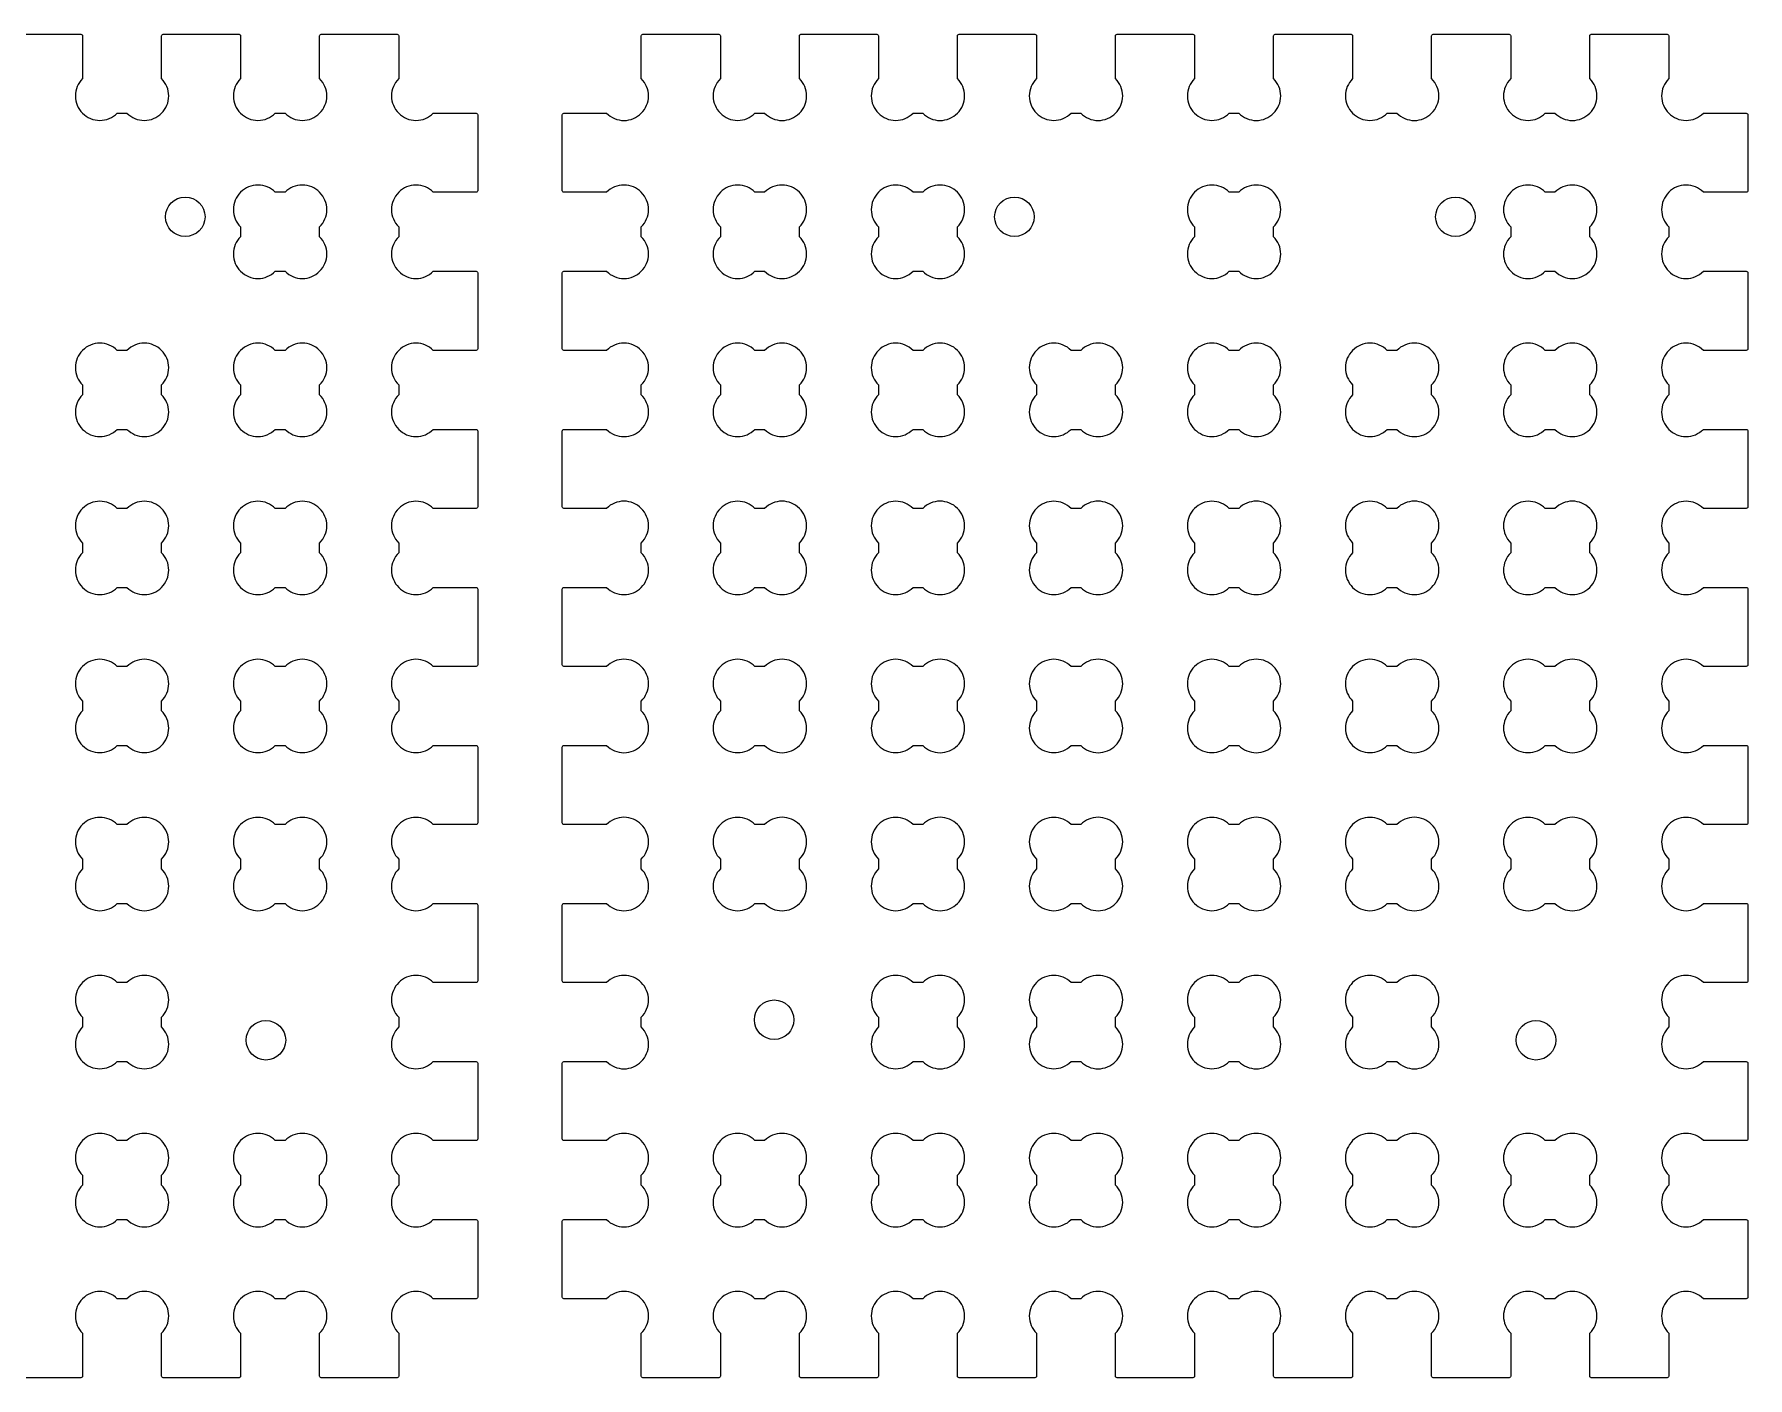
# Model space of a CAD drawing. Header units: millimetres. Extents: x -127 to 554, y -606 to 1045.
# Drawn here: x 197.7 to 306.1, y 54.8 to 139.8 of the extents above; entities that cross this region are included whole.
import ezdxf

# ---------------------------------------------------------------- set-up
doc = ezdxf.new("R2010")
doc.units = ezdxf.units.MM
doc.layers.get('0').update_dxf_attribs({"lineweight": 25})
doc.layers.add('holes', color=1, linetype='Continuous', lineweight=0)

msp = doc.modelspace()

# ---------------------------------------------------------------- linework, layer by layer
msp.add_lwpolyline([(195.83, 139.76), (200.63, 139.76, -0.414214), (200.73, 139.66), (200.73, 136.95, 0.414214), (200.73, 134.76, 0.414214), (202.92, 134.76), (203.54, 134.76, 0.414214), (205.73, 134.76, 0.414214), (205.73, 136.95), (205.73, 139.66, -0.414214), (205.83, 139.76), (210.63, 139.76, -0.414214), (210.73, 139.66), (210.73, 136.95, 0.414214), (210.73, 134.76, 0.414214), (212.92, 134.76), (213.54, 134.76, 0.414214), (215.73, 134.76, 0.414214), (215.73, 136.95), (215.73, 139.66, -0.414214), (215.83, 139.76), (220.63, 139.76, -0.414214), (220.73, 139.66), (220.73, 136.95, 0.414214), (220.73, 134.76, 0.414214), (222.92, 134.76), (225.63, 134.76, -0.414214), (225.73, 134.66), (225.73, 129.86, -0.414214), (225.63, 129.76), (222.92, 129.76, 0.414214), (220.73, 129.76, 0.414214), (220.73, 127.57), (220.73, 126.95, 0.414214), (220.73, 124.76, 0.414214), (222.92, 124.76), (225.63, 124.76, -0.414214), (225.73, 124.66), (225.73, 119.86, -0.414214), (225.63, 119.76), (222.92, 119.76, 0.414214), (220.73, 119.76, 0.414214), (220.73, 117.57), (220.73, 116.95, 0.414214), (220.73, 114.76, 0.414214), (222.92, 114.76), (225.63, 114.76, -0.414214), (225.73, 114.66), (225.73, 109.86, -0.414214), (225.63, 109.76), (222.92, 109.76, 0.414214), (220.73, 109.76, 0.414214), (220.73, 107.57), (220.73, 106.95, 0.414214), (220.73, 104.76, 0.414214), (222.92, 104.76), (225.63, 104.76, -0.414214), (225.73, 104.66), (225.73, 99.86, -0.414214), (225.63, 99.76), (222.92, 99.76, 0.414214), (220.73, 99.76, 0.414214), (220.73, 97.57), (220.73, 96.95, 0.414214), (220.73, 94.76, 0.414214), (222.92, 94.76), (225.63, 94.76, -0.414214), (225.73, 94.66), (225.73, 89.86, -0.414214), (225.63, 89.76), (222.92, 89.76, 0.414214), (220.73, 89.76, 0.414214), (220.73, 87.57), (220.73, 86.95, 0.414214), (220.73, 84.76, 0.414214), (222.92, 84.76), (225.63, 84.76, -0.414214), (225.73, 84.66), (225.73, 79.86, -0.414214), (225.63, 79.76), (222.92, 79.76, 0.414214), (220.73, 79.76, 0.414214), (220.73, 77.57), (220.73, 76.95, 0.414214), (220.73, 74.76, 0.414214), (222.92, 74.76), (225.63, 74.76, -0.414214), (225.73, 74.66), (225.73, 69.86, -0.414214), (225.63, 69.76), (222.92, 69.76, 0.414214), (220.73, 69.76, 0.414214), (220.73, 67.57), (220.73, 66.95, 0.414214), (220.73, 64.76, 0.414214), (222.92, 64.76), (225.63, 64.76, -0.414214), (225.73, 64.66), (225.73, 59.86, -0.414214), (225.63, 59.76), (222.92, 59.76, 0.414214), (220.73, 59.76, 0.414214), (220.73, 57.57), (220.73, 54.86, -0.414214), (220.63, 54.76), (215.83, 54.76, -0.414214), (215.73, 54.86), (215.73, 57.57, 0.414214), (215.73, 59.76, 0.414214), (213.54, 59.76), (212.92, 59.76, 0.414214), (210.73, 59.76, 0.414214), (210.73, 57.57), (210.73, 54.86, -0.414214), (210.63, 54.76), (205.83, 54.76, -0.414214), (205.73, 54.86), (205.73, 57.57, 0.414214), (205.73, 59.76, 0.414214), (203.54, 59.76), (202.92, 59.76, 0.414214), (200.73, 59.76, 0.414214), (200.73, 57.57), (200.73, 54.86, -0.414214), (200.63, 54.76), (195.83, 54.76, -0.414214)], format="xyb")
msp.add_lwpolyline([(231.18, 59.76, -0.414214), (231.08, 59.86), (231.08, 64.66, -0.414214), (231.18, 64.76), (233.88, 64.76, 0.414214), (236.08, 64.76, 0.414214), (236.08, 66.95), (236.08, 67.57, 0.414214), (236.08, 69.76, 0.414214), (233.88, 69.76), (231.18, 69.76, -0.414214), (231.08, 69.86), (231.08, 74.66, -0.414214), (231.18, 74.76), (233.88, 74.76, 0.414214), (236.08, 74.76, 0.414214), (236.08, 76.95), (236.08, 77.57, 0.414214), (236.08, 79.76, 0.414214), (233.88, 79.76), (231.18, 79.76, -0.414214), (231.08, 79.86), (231.08, 84.66, -0.414214), (231.18, 84.76), (233.88, 84.76, 0.414214), (236.08, 84.76, 0.414214), (236.08, 86.95), (236.08, 87.57, 0.414214), (236.08, 89.76, 0.414214), (233.88, 89.76), (231.18, 89.76, -0.414214), (231.08, 89.86), (231.08, 94.66, -0.414214), (231.18, 94.76), (233.88, 94.76, 0.414214), (236.08, 94.76, 0.414214), (236.08, 96.95), (236.08, 97.57, 0.414214), (236.08, 99.76, 0.414214), (233.88, 99.76), (231.18, 99.76, -0.414214), (231.08, 99.86), (231.08, 104.66, -0.414214), (231.18, 104.76), (233.88, 104.76, 0.414214), (236.08, 104.76, 0.414214), (236.08, 106.95), (236.08, 107.57, 0.414214), (236.08, 109.76, 0.414214), (233.88, 109.76), (231.18, 109.76, -0.414214), (231.08, 109.86), (231.08, 114.66, -0.414214), (231.18, 114.76), (233.88, 114.76, 0.414214), (236.08, 114.76, 0.414214), (236.08, 116.95), (236.08, 117.57, 0.414214), (236.08, 119.76, 0.414214), (233.88, 119.76), (231.18, 119.76, -0.414214), (231.08, 119.86), (231.08, 124.66, -0.414214), (231.18, 124.76), (233.88, 124.76, 0.414214), (236.08, 124.76, 0.414214), (236.08, 126.95), (236.08, 127.57, 0.414214), (236.08, 129.76, 0.414214), (233.88, 129.76), (231.18, 129.76, -0.414214), (231.08, 129.86), (231.08, 134.66, -0.414214), (231.18, 134.76), (233.88, 134.76, 0.414214), (236.08, 134.76, 0.414214), (236.08, 136.95), (236.08, 139.66, -0.414214), (236.18, 139.76), (240.98, 139.76, -0.414214), (241.08, 139.66), (241.08, 136.95, 0.414214), (241.08, 134.76, 0.414214), (243.27, 134.76), (243.88, 134.76, 0.414214), (246.08, 134.76, 0.414214), (246.08, 136.95), (246.08, 139.66, -0.414214), (246.18, 139.76), (250.98, 139.76, -0.414214), (251.08, 139.66), (251.08, 136.95, 0.414214), (251.08, 134.76, 0.414214), (253.27, 134.76), (253.88, 134.76, 0.414214), (256.08, 134.76, 0.414214), (256.08, 136.95), (256.08, 139.66, -0.414214), (256.18, 139.76), (260.98, 139.76, -0.414214), (261.08, 139.66), (261.08, 136.95, 0.414214), (261.08, 134.76, 0.414214), (263.27, 134.76), (263.88, 134.76, 0.414214), (266.08, 134.76, 0.414214), (266.08, 136.95), (266.08, 139.66, -0.414214), (266.18, 139.76), (270.98, 139.76, -0.414214), (271.08, 139.66), (271.08, 136.95, 0.414214), (271.08, 134.76, 0.414214), (273.27, 134.76), (273.88, 134.76, 0.414214), (276.08, 134.76, 0.414214), (276.08, 136.95), (276.08, 139.66, -0.414214), (276.18, 139.76), (280.98, 139.76, -0.414214), (281.08, 139.66), (281.08, 136.95, 0.414214), (281.08, 134.76, 0.414214), (283.27, 134.76), (283.88, 134.76, 0.414214), (286.08, 134.76, 0.414214), (286.08, 136.95), (286.08, 139.66, -0.414214), (286.18, 139.76), (290.98, 139.76, -0.414214), (291.08, 139.66), (291.08, 136.95, 0.414214), (291.08, 134.76, 0.414214), (293.27, 134.76), (293.88, 134.76, 0.414214), (296.08, 134.76, 0.414214), (296.08, 136.95), (296.08, 139.66, -0.414214), (296.18, 139.76), (300.98, 139.76, -0.414214), (301.08, 139.66), (301.08, 136.95, 0.414214), (301.08, 134.76, 0.414214), (303.27, 134.76), (305.98, 134.76, -0.414214), (306.08, 134.66), (306.08, 129.86, -0.414214), (305.98, 129.76), (303.27, 129.76, 0.414214), (301.08, 129.76, 0.414214), (301.08, 127.57), (301.08, 126.95, 0.414214), (301.08, 124.76, 0.414214), (303.27, 124.76), (305.98, 124.76, -0.414214), (306.08, 124.66), (306.08, 119.86, -0.414214), (305.98, 119.76), (303.27, 119.76, 0.414214), (301.08, 119.76, 0.414214), (301.08, 117.57), (301.08, 116.95, 0.414214), (301.08, 114.76, 0.414214), (303.27, 114.76), (305.98, 114.76, -0.414214), (306.08, 114.66), (306.08, 109.86, -0.414214), (305.98, 109.76), (303.27, 109.76, 0.414214), (301.08, 109.76, 0.414214), (301.08, 107.57), (301.08, 106.95, 0.414214), (301.08, 104.76, 0.414214), (303.27, 104.76), (305.98, 104.76, -0.414214), (306.08, 104.66), (306.08, 99.86, -0.414214), (305.98, 99.76), (303.27, 99.76, 0.414214), (301.08, 99.76, 0.414214), (301.08, 97.57), (301.08, 96.95, 0.414214), (301.08, 94.76, 0.414214), (303.27, 94.76), (305.98, 94.76, -0.414214), (306.08, 94.66), (306.08, 89.86, -0.414214), (305.98, 89.76), (303.27, 89.76, 0.414214), (301.08, 89.76, 0.414214), (301.08, 87.57), (301.08, 86.95, 0.414214), (301.08, 84.76, 0.414214), (303.27, 84.76), (305.98, 84.76, -0.414214), (306.08, 84.66), (306.08, 79.86, -0.414214), (305.98, 79.76), (303.27, 79.76, 0.414214), (301.08, 79.76, 0.414214), (301.08, 77.57), (301.08, 76.95, 0.414214), (301.08, 74.76, 0.414214), (303.27, 74.76), (305.98, 74.76, -0.414214), (306.08, 74.66), (306.08, 69.86, -0.414214), (305.98, 69.76), (303.27, 69.76, 0.414214), (301.08, 69.76, 0.414214), (301.08, 67.57), (301.08, 66.95, 0.414214), (301.08, 64.76, 0.414214), (303.27, 64.76), (305.98, 64.76, -0.414214), (306.08, 64.66), (306.08, 59.86, -0.414214), (305.98, 59.76), (303.27, 59.76, 0.414214), (301.08, 59.76, 0.414214), (301.08, 57.57), (301.08, 54.86, -0.414214), (300.98, 54.76), (296.18, 54.76, -0.414214), (296.08, 54.86), (296.08, 57.57, 0.414214), (296.08, 59.76, 0.414214), (293.88, 59.76), (293.27, 59.76, 0.414214), (291.08, 59.76, 0.414214), (291.08, 57.57), (291.08, 54.86, -0.414214), (290.98, 54.76), (286.18, 54.76, -0.414214), (286.08, 54.86), (286.08, 57.57, 0.414214), (286.08, 59.76, 0.414214), (283.88, 59.76), (283.27, 59.76, 0.414214), (281.08, 59.76, 0.414214), (281.08, 57.57), (281.08, 54.86, -0.414214), (280.98, 54.76), (276.18, 54.76, -0.414214), (276.08, 54.86), (276.08, 57.57, 0.414214), (276.08, 59.76, 0.414214), (273.88, 59.76), (273.27, 59.76, 0.414214), (271.08, 59.76, 0.414214), (271.08, 57.57), (271.08, 54.86, -0.414214), (270.98, 54.76), (266.18, 54.76, -0.414214), (266.08, 54.86), (266.08, 57.57, 0.414214), (266.08, 59.76, 0.414214), (263.88, 59.76), (263.27, 59.76, 0.414214), (261.08, 59.76, 0.414214), (261.08, 57.57), (261.08, 54.86, -0.414214), (260.98, 54.76), (256.18, 54.76, -0.414214), (256.08, 54.86), (256.08, 57.57, 0.414214), (256.08, 59.76, 0.414214), (253.88, 59.76), (253.27, 59.76, 0.414214), (251.08, 59.76, 0.414214), (251.08, 57.57), (251.08, 54.86, -0.414214), (250.98, 54.76), (246.18, 54.76, -0.414214), (246.08, 54.86), (246.08, 57.57, 0.414214), (246.08, 59.76, 0.414214), (243.88, 59.76), (243.27, 59.76, 0.414214), (241.08, 59.76, 0.414214), (241.08, 57.57), (241.08, 54.86, -0.414214), (240.98, 54.76), (236.18, 54.76, -0.414214), (236.08, 54.86), (236.08, 57.57, 0.414214), (236.08, 59.76, 0.414214), (233.88, 59.76), (231.18, 59.76)], format="xyb", close=True)
at = {"layer": 'holes'}
for points in [[(213.54, 124.76, 0.414214), (215.73, 124.76, 0.414214), (215.73, 126.95), (215.73, 127.57, 0.414214), (215.73, 129.76, 0.414214), (213.54, 129.76), (212.92, 129.76, 0.414214), (210.73, 129.76, 0.414214), (210.73, 127.57), (210.73, 126.95, 0.414214), (210.73, 124.76, 0.414214), (212.92, 124.76), (213.54, 124.76)], [(243.88, 124.76, 0.414214), (246.08, 124.76, 0.414214), (246.08, 126.95), (246.08, 127.57, 0.414214), (246.08, 129.76, 0.414214), (243.88, 129.76), (243.27, 129.76, 0.414214), (241.08, 129.76, 0.414214), (241.08, 127.57), (241.08, 126.95, 0.414214), (241.08, 124.76, 0.414214), (243.27, 124.76), (243.88, 124.76)], [(253.88, 124.76, 0.414214), (256.08, 124.76, 0.414214), (256.08, 126.95), (256.08, 127.57, 0.414214), (256.08, 129.76, 0.414214), (253.88, 129.76), (253.27, 129.76, 0.414214), (251.08, 129.76, 0.414214), (251.08, 127.57), (251.08, 126.95, 0.414214), (251.08, 124.76, 0.414214), (253.27, 124.76), (253.88, 124.76)], [(273.88, 124.76, 0.414214), (276.08, 124.76, 0.414214), (276.08, 126.95), (276.08, 127.57, 0.414214), (276.08, 129.76, 0.414214), (273.88, 129.76), (273.27, 129.76, 0.414214), (271.08, 129.76, 0.414214), (271.08, 127.57), (271.08, 126.95, 0.414214), (271.08, 124.76, 0.414214), (273.27, 124.76), (273.88, 124.76)], [(293.88, 124.76, 0.414214), (296.08, 124.76, 0.414214), (296.08, 126.95), (296.08, 127.57, 0.414214), (296.08, 129.76, 0.414214), (293.88, 129.76), (293.27, 129.76, 0.414214), (291.08, 129.76, 0.414214), (291.08, 127.57), (291.08, 126.95, 0.414214), (291.08, 124.76, 0.414214), (293.27, 124.76), (293.88, 124.76)], [(203.54, 114.76, 0.414214), (205.73, 114.76, 0.414214), (205.73, 116.95), (205.73, 117.57, 0.414214), (205.73, 119.76, 0.414214), (203.54, 119.76), (202.92, 119.76, 0.414214), (200.73, 119.76, 0.414214), (200.73, 117.57), (200.73, 116.95, 0.414214), (200.73, 114.76, 0.414214), (202.92, 114.76), (203.54, 114.76)], [(213.54, 114.76, 0.414214), (215.73, 114.76, 0.414214), (215.73, 116.95), (215.73, 117.57, 0.414214), (215.73, 119.76, 0.414214), (213.54, 119.76), (212.92, 119.76, 0.414214), (210.73, 119.76, 0.414214), (210.73, 117.57), (210.73, 116.95, 0.414214), (210.73, 114.76, 0.414214), (212.92, 114.76), (213.54, 114.76)], [(243.88, 114.76, 0.414214), (246.08, 114.76, 0.414214), (246.08, 116.95), (246.08, 117.57, 0.414214), (246.08, 119.76, 0.414214), (243.88, 119.76), (243.27, 119.76, 0.414214), (241.08, 119.76, 0.414214), (241.08, 117.57), (241.08, 116.95, 0.414214), (241.08, 114.76, 0.414214), (243.27, 114.76), (243.88, 114.76)], [(253.88, 114.76, 0.414214), (256.08, 114.76, 0.414214), (256.08, 116.95), (256.08, 117.57, 0.414214), (256.08, 119.76, 0.414214), (253.88, 119.76), (253.27, 119.76, 0.414214), (251.08, 119.76, 0.414214), (251.08, 117.57), (251.08, 116.95, 0.414214), (251.08, 114.76, 0.414214), (253.27, 114.76), (253.88, 114.76)], [(263.88, 114.76, 0.414214), (266.08, 114.76, 0.414214), (266.08, 116.95), (266.08, 117.57, 0.414214), (266.08, 119.76, 0.414214), (263.88, 119.76), (263.27, 119.76, 0.414214), (261.08, 119.76, 0.414214), (261.08, 117.57), (261.08, 116.95, 0.414214), (261.08, 114.76, 0.414214), (263.27, 114.76), (263.88, 114.76)], [(273.88, 114.76, 0.414214), (276.08, 114.76, 0.414214), (276.08, 116.95), (276.08, 117.57, 0.414214), (276.08, 119.76, 0.414214), (273.88, 119.76), (273.27, 119.76, 0.414214), (271.08, 119.76, 0.414214), (271.08, 117.57), (271.08, 116.95, 0.414214), (271.08, 114.76, 0.414214), (273.27, 114.76), (273.88, 114.76)], [(283.88, 114.76, 0.414214), (286.08, 114.76, 0.414214), (286.08, 116.95), (286.08, 117.57, 0.414214), (286.08, 119.76, 0.414214), (283.88, 119.76), (283.27, 119.76, 0.414214), (281.08, 119.76, 0.414214), (281.08, 117.57), (281.08, 116.95, 0.414214), (281.08, 114.76, 0.414214), (283.27, 114.76), (283.88, 114.76)], [(293.88, 114.76, 0.414214), (296.08, 114.76, 0.414214), (296.08, 116.95), (296.08, 117.57, 0.414214), (296.08, 119.76, 0.414214), (293.88, 119.76), (293.27, 119.76, 0.414214), (291.08, 119.76, 0.414214), (291.08, 117.57), (291.08, 116.95, 0.414214), (291.08, 114.76, 0.414214), (293.27, 114.76), (293.88, 114.76)], [(203.54, 104.76, 0.414214), (205.73, 104.76, 0.414214), (205.73, 106.95), (205.73, 107.57, 0.414214), (205.73, 109.76, 0.414214), (203.54, 109.76), (202.92, 109.76, 0.414214), (200.73, 109.76, 0.414214), (200.73, 107.57), (200.73, 106.95, 0.414214), (200.73, 104.76, 0.414214), (202.92, 104.76), (203.54, 104.76)], [(213.54, 104.76, 0.414214), (215.73, 104.76, 0.414214), (215.73, 106.95), (215.73, 107.57, 0.414214), (215.73, 109.76, 0.414214), (213.54, 109.76), (212.92, 109.76, 0.414214), (210.73, 109.76, 0.414214), (210.73, 107.57), (210.73, 106.95, 0.414214), (210.73, 104.76, 0.414214), (212.92, 104.76), (213.54, 104.76)], [(243.88, 104.76, 0.414214), (246.08, 104.76, 0.414214), (246.08, 106.95), (246.08, 107.57, 0.414214), (246.08, 109.76, 0.414214), (243.88, 109.76), (243.27, 109.76, 0.414214), (241.08, 109.76, 0.414214), (241.08, 107.57), (241.08, 106.95, 0.414214), (241.08, 104.76, 0.414214), (243.27, 104.76), (243.88, 104.76)], [(253.88, 104.76, 0.414214), (256.08, 104.76, 0.414214), (256.08, 106.95), (256.08, 107.57, 0.414214), (256.08, 109.76, 0.414214), (253.88, 109.76), (253.27, 109.76, 0.414214), (251.08, 109.76, 0.414214), (251.08, 107.57), (251.08, 106.95, 0.414214), (251.08, 104.76, 0.414214), (253.27, 104.76), (253.88, 104.76)], [(263.88, 104.76, 0.414214), (266.08, 104.76, 0.414214), (266.08, 106.95), (266.08, 107.57, 0.414214), (266.08, 109.76, 0.414214), (263.88, 109.76), (263.27, 109.76, 0.414214), (261.08, 109.76, 0.414214), (261.08, 107.57), (261.08, 106.95, 0.414214), (261.08, 104.76, 0.414214), (263.27, 104.76), (263.88, 104.76)], [(273.88, 104.76, 0.414214), (276.08, 104.76, 0.414214), (276.08, 106.95), (276.08, 107.57, 0.414214), (276.08, 109.76, 0.414214), (273.88, 109.76), (273.27, 109.76, 0.414214), (271.08, 109.76, 0.414214), (271.08, 107.57), (271.08, 106.95, 0.414214), (271.08, 104.76, 0.414214), (273.27, 104.76), (273.88, 104.76)], [(283.88, 104.76, 0.414214), (286.08, 104.76, 0.414214), (286.08, 106.95), (286.08, 107.57, 0.414214), (286.08, 109.76, 0.414214), (283.88, 109.76), (283.27, 109.76, 0.414214), (281.08, 109.76, 0.414214), (281.08, 107.57), (281.08, 106.95, 0.414214), (281.08, 104.76, 0.414214), (283.27, 104.76), (283.88, 104.76)], [(293.88, 104.76, 0.414214), (296.08, 104.76, 0.414214), (296.08, 106.95), (296.08, 107.57, 0.414214), (296.08, 109.76, 0.414214), (293.88, 109.76), (293.27, 109.76, 0.414214), (291.08, 109.76, 0.414214), (291.08, 107.57), (291.08, 106.95, 0.414214), (291.08, 104.76, 0.414214), (293.27, 104.76), (293.88, 104.76)], [(203.54, 94.76, 0.414214), (205.73, 94.76, 0.414214), (205.73, 96.95), (205.73, 97.57, 0.414214), (205.73, 99.76, 0.414214), (203.54, 99.76), (202.92, 99.76, 0.414214), (200.73, 99.76, 0.414214), (200.73, 97.57), (200.73, 96.95, 0.414214), (200.73, 94.76, 0.414214), (202.92, 94.76), (203.54, 94.76)], [(213.54, 94.76, 0.414214), (215.73, 94.76, 0.414214), (215.73, 96.95), (215.73, 97.57, 0.414214), (215.73, 99.76, 0.414214), (213.54, 99.76), (212.92, 99.76, 0.414214), (210.73, 99.76, 0.414214), (210.73, 97.57), (210.73, 96.95, 0.414214), (210.73, 94.76, 0.414214), (212.92, 94.76), (213.54, 94.76)], [(243.88, 94.76, 0.414214), (246.08, 94.76, 0.414214), (246.08, 96.95), (246.08, 97.57, 0.414214), (246.08, 99.76, 0.414214), (243.88, 99.76), (243.27, 99.76, 0.414214), (241.08, 99.76, 0.414214), (241.08, 97.57), (241.08, 96.95, 0.414214), (241.08, 94.76, 0.414214), (243.27, 94.76), (243.88, 94.76)], [(253.88, 94.76, 0.414214), (256.08, 94.76, 0.414214), (256.08, 96.95), (256.08, 97.57, 0.414214), (256.08, 99.76, 0.414214), (253.88, 99.76), (253.27, 99.76, 0.414214), (251.08, 99.76, 0.414214), (251.08, 97.57), (251.08, 96.95, 0.414214), (251.08, 94.76, 0.414214), (253.27, 94.76), (253.88, 94.76)], [(263.88, 94.76, 0.414214), (266.08, 94.76, 0.414214), (266.08, 96.95), (266.08, 97.57, 0.414214), (266.08, 99.76, 0.414214), (263.88, 99.76), (263.27, 99.76, 0.414214), (261.08, 99.76, 0.414214), (261.08, 97.57), (261.08, 96.95, 0.414214), (261.08, 94.76, 0.414214), (263.27, 94.76), (263.88, 94.76)], [(273.88, 94.76, 0.414214), (276.08, 94.76, 0.414214), (276.08, 96.95), (276.08, 97.57, 0.414214), (276.08, 99.76, 0.414214), (273.88, 99.76), (273.27, 99.76, 0.414214), (271.08, 99.76, 0.414214), (271.08, 97.57), (271.08, 96.95, 0.414214), (271.08, 94.76, 0.414214), (273.27, 94.76), (273.88, 94.76)], [(283.88, 94.76, 0.414214), (286.08, 94.76, 0.414214), (286.08, 96.95), (286.08, 97.57, 0.414214), (286.08, 99.76, 0.414214), (283.88, 99.76), (283.27, 99.76, 0.414214), (281.08, 99.76, 0.414214), (281.08, 97.57), (281.08, 96.95, 0.414214), (281.08, 94.76, 0.414214), (283.27, 94.76), (283.88, 94.76)], [(293.88, 94.76, 0.414214), (296.08, 94.76, 0.414214), (296.08, 96.95), (296.08, 97.57, 0.414214), (296.08, 99.76, 0.414214), (293.88, 99.76), (293.27, 99.76, 0.414214), (291.08, 99.76, 0.414214), (291.08, 97.57), (291.08, 96.95, 0.414214), (291.08, 94.76, 0.414214), (293.27, 94.76), (293.88, 94.76)], [(203.54, 84.76, 0.414214), (205.73, 84.76, 0.414214), (205.73, 86.95), (205.73, 87.57, 0.414214), (205.73, 89.76, 0.414214), (203.54, 89.76), (202.92, 89.76, 0.414214), (200.73, 89.76, 0.414214), (200.73, 87.57), (200.73, 86.95, 0.414214), (200.73, 84.76, 0.414214), (202.92, 84.76), (203.54, 84.76)], [(213.54, 84.76, 0.414214), (215.73, 84.76, 0.414214), (215.73, 86.95), (215.73, 87.57, 0.414214), (215.73, 89.76, 0.414214), (213.54, 89.76), (212.92, 89.76, 0.414214), (210.73, 89.76, 0.414214), (210.73, 87.57), (210.73, 86.95, 0.414214), (210.73, 84.76, 0.414214), (212.92, 84.76), (213.54, 84.76)], [(243.88, 84.76, 0.414214), (246.08, 84.76, 0.414214), (246.08, 86.95), (246.08, 87.57, 0.414214), (246.08, 89.76, 0.414214), (243.88, 89.76), (243.27, 89.76, 0.414214), (241.08, 89.76, 0.414214), (241.08, 87.57), (241.08, 86.95, 0.414214), (241.08, 84.76, 0.414214), (243.27, 84.76), (243.88, 84.76)], [(253.88, 84.76, 0.414214), (256.08, 84.76, 0.414214), (256.08, 86.95), (256.08, 87.57, 0.414214), (256.08, 89.76, 0.414214), (253.88, 89.76), (253.27, 89.76, 0.414214), (251.08, 89.76, 0.414214), (251.08, 87.57), (251.08, 86.95, 0.414214), (251.08, 84.76, 0.414214), (253.27, 84.76), (253.88, 84.76)], [(263.88, 84.76, 0.414214), (266.08, 84.76, 0.414214), (266.08, 86.95), (266.08, 87.57, 0.414214), (266.08, 89.76, 0.414214), (263.88, 89.76), (263.27, 89.76, 0.414214), (261.08, 89.76, 0.414214), (261.08, 87.57), (261.08, 86.95, 0.414214), (261.08, 84.76, 0.414214), (263.27, 84.76), (263.88, 84.76)], [(273.88, 84.76, 0.414214), (276.08, 84.76, 0.414214), (276.08, 86.95), (276.08, 87.57, 0.414214), (276.08, 89.76, 0.414214), (273.88, 89.76), (273.27, 89.76, 0.414214), (271.08, 89.76, 0.414214), (271.08, 87.57), (271.08, 86.95, 0.414214), (271.08, 84.76, 0.414214), (273.27, 84.76), (273.88, 84.76)], [(283.88, 84.76, 0.414214), (286.08, 84.76, 0.414214), (286.08, 86.95), (286.08, 87.57, 0.414214), (286.08, 89.76, 0.414214), (283.88, 89.76), (283.27, 89.76, 0.414214), (281.08, 89.76, 0.414214), (281.08, 87.57), (281.08, 86.95, 0.414214), (281.08, 84.76, 0.414214), (283.27, 84.76), (283.88, 84.76)], [(293.88, 84.76, 0.414214), (296.08, 84.76, 0.414214), (296.08, 86.95), (296.08, 87.57, 0.414214), (296.08, 89.76, 0.414214), (293.88, 89.76), (293.27, 89.76, 0.414214), (291.08, 89.76, 0.414214), (291.08, 87.57), (291.08, 86.95, 0.414214), (291.08, 84.76, 0.414214), (293.27, 84.76), (293.88, 84.76)], [(203.54, 74.76, 0.414214), (205.73, 74.76, 0.414214), (205.73, 76.95), (205.73, 77.57, 0.414214), (205.73, 79.76, 0.414214), (203.54, 79.76), (202.92, 79.76, 0.414214), (200.73, 79.76, 0.414214), (200.73, 77.57), (200.73, 76.95, 0.414214), (200.73, 74.76, 0.414214), (202.92, 74.76), (203.54, 74.76)], [(253.88, 74.76, 0.414214), (256.08, 74.76, 0.414214), (256.08, 76.95), (256.08, 77.57, 0.414214), (256.08, 79.76, 0.414214), (253.88, 79.76), (253.27, 79.76, 0.414214), (251.08, 79.76, 0.414214), (251.08, 77.57), (251.08, 76.95, 0.414214), (251.08, 74.76, 0.414214), (253.27, 74.76), (253.88, 74.76)], [(263.88, 74.76, 0.414214), (266.08, 74.76, 0.414214), (266.08, 76.95), (266.08, 77.57, 0.414214), (266.08, 79.76, 0.414214), (263.88, 79.76), (263.27, 79.76, 0.414214), (261.08, 79.76, 0.414214), (261.08, 77.57), (261.08, 76.95, 0.414214), (261.08, 74.76, 0.414214), (263.27, 74.76), (263.88, 74.76)], [(273.88, 74.76, 0.414214), (276.08, 74.76, 0.414214), (276.08, 76.95), (276.08, 77.57, 0.414214), (276.08, 79.76, 0.414214), (273.88, 79.76), (273.27, 79.76, 0.414214), (271.08, 79.76, 0.414214), (271.08, 77.57), (271.08, 76.95, 0.414214), (271.08, 74.76, 0.414214), (273.27, 74.76), (273.88, 74.76)], [(283.88, 74.76, 0.414214), (286.08, 74.76, 0.414214), (286.08, 76.95), (286.08, 77.57, 0.414214), (286.08, 79.76, 0.414214), (283.88, 79.76), (283.27, 79.76, 0.414214), (281.08, 79.76, 0.414214), (281.08, 77.57), (281.08, 76.95, 0.414214), (281.08, 74.76, 0.414214), (283.27, 74.76), (283.88, 74.76)], [(203.54, 64.76, 0.414214), (205.73, 64.76, 0.414214), (205.73, 66.95), (205.73, 67.57, 0.414214), (205.73, 69.76, 0.414214), (203.54, 69.76), (202.92, 69.76, 0.414214), (200.73, 69.76, 0.414214), (200.73, 67.57), (200.73, 66.95, 0.414214), (200.73, 64.76, 0.414214), (202.92, 64.76), (203.54, 64.76)], [(213.54, 64.76, 0.414214), (215.73, 64.76, 0.414214), (215.73, 66.95), (215.73, 67.57, 0.414214), (215.73, 69.76, 0.414214), (213.54, 69.76), (212.92, 69.76, 0.414214), (210.73, 69.76, 0.414214), (210.73, 67.57), (210.73, 66.95, 0.414214), (210.73, 64.76, 0.414214), (212.92, 64.76), (213.54, 64.76)], [(243.88, 64.76, 0.414214), (246.08, 64.76, 0.414214), (246.08, 66.95), (246.08, 67.57, 0.414214), (246.08, 69.76, 0.414214), (243.88, 69.76), (243.27, 69.76, 0.414214), (241.08, 69.76, 0.414214), (241.08, 67.57), (241.08, 66.95, 0.414214), (241.08, 64.76, 0.414214), (243.27, 64.76), (243.88, 64.76)], [(253.88, 64.76, 0.414214), (256.08, 64.76, 0.414214), (256.08, 66.95), (256.08, 67.57, 0.414214), (256.08, 69.76, 0.414214), (253.88, 69.76), (253.27, 69.76, 0.414214), (251.08, 69.76, 0.414214), (251.08, 67.57), (251.08, 66.95, 0.414214), (251.08, 64.76, 0.414214), (253.27, 64.76), (253.88, 64.76)], [(263.88, 64.76, 0.414214), (266.08, 64.76, 0.414214), (266.08, 66.95), (266.08, 67.57, 0.414214), (266.08, 69.76, 0.414214), (263.88, 69.76), (263.27, 69.76, 0.414214), (261.08, 69.76, 0.414214), (261.08, 67.57), (261.08, 66.95, 0.414214), (261.08, 64.76, 0.414214), (263.27, 64.76), (263.88, 64.76)], [(273.88, 64.76, 0.414214), (276.08, 64.76, 0.414214), (276.08, 66.95), (276.08, 67.57, 0.414214), (276.08, 69.76, 0.414214), (273.88, 69.76), (273.27, 69.76, 0.414214), (271.08, 69.76, 0.414214), (271.08, 67.57), (271.08, 66.95, 0.414214), (271.08, 64.76, 0.414214), (273.27, 64.76), (273.88, 64.76)], [(283.88, 64.76, 0.414214), (286.08, 64.76, 0.414214), (286.08, 66.95), (286.08, 67.57, 0.414214), (286.08, 69.76, 0.414214), (283.88, 69.76), (283.27, 69.76, 0.414214), (281.08, 69.76, 0.414214), (281.08, 67.57), (281.08, 66.95, 0.414214), (281.08, 64.76, 0.414214), (283.27, 64.76), (283.88, 64.76)], [(293.88, 64.76, 0.414214), (296.08, 64.76, 0.414214), (296.08, 66.95), (296.08, 67.57, 0.414214), (296.08, 69.76, 0.414214), (293.88, 69.76), (293.27, 69.76, 0.414214), (291.08, 69.76, 0.414214), (291.08, 67.57), (291.08, 66.95, 0.414214), (291.08, 64.76, 0.414214), (293.27, 64.76), (293.88, 64.76)]]:
    msp.add_lwpolyline(points, format="xyb", close=True, dxfattribs=at)
for centre in [(207.23, 128.21), (259.68, 128.21), (287.58, 128.21), (244.48, 77.41), (212.33, 76.11), (292.68, 76.11)]:
    msp.add_circle(centre, 1.25, dxfattribs=at)

doc.saveas('drawing.dxf')
